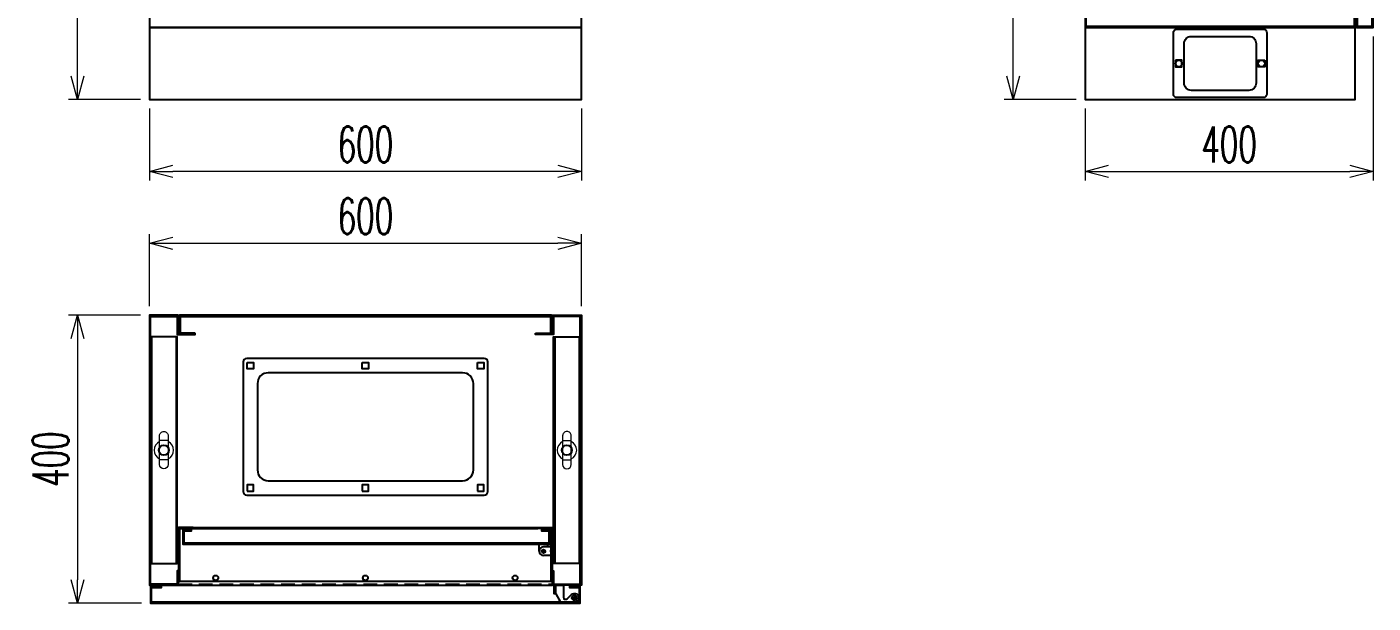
# Model space of a CAD drawing. Header units: millimetres. Extents: x 28713 to 59118, y -54378 to -19615.
# Drawn here: x 37472 to 39342, y -45382 to -44581 of the extents above; entities that cross this region are included whole.
import ezdxf

# ---------------------------------------------------------------- set-up
doc = ezdxf.new("R2010")
doc.units = ezdxf.units.MM
doc.header["$LTSCALE"] = 3
doc.linetypes.add('ACAD_ISO04W100', pattern=[30, 24, -3, 0, -3])
doc.linetypes.add('HIDDEN', pattern=[9.525, 6.35, -3.175])
for name, color, linetype in [('centerline', 6, 'ACAD_ISO04W100'), ('dim', 7, 'Continuous'), ('EQUIPMENT', 4, 'Continuous'), ('equipments', 2, 'Continuous')]:
    doc.layers.add(name, color=color, linetype=linetype)
doc.styles.add('Ann_w01', font='romans.shx', dxfattribs={"width": 0.6, "bigfont": 'chineset.shx'})
doc.dimstyles.new('Dim 01_SC25', dxfattribs={"dimscale": 25, "dimtxt": 2, "dimasz": 1.3, "dimexe": 0.5, "dimexo": 0.5, "dimgap": 0.5, "dimtad": 1, "dimdec": 1, "dimzin": 12, "dimdsep": 46, "dimtxsty": 'Ann_w01', "dimblk": 'OPEN30', "dimcen": 1.5, "dimclrd": 6, "dimclre": 6, "dimclrt": 3, "dimadec": 1, "dimazin": 3, "dimtm": 1e-09, "dimtfac": 1, "dimtdec": 1, "dimtmove": 0, "dimatfit": 3, "dimldrblk": 'OPEN30', "dimfxl": 1, "dimtolj": 1, "dimlwd": 20, "dimlwe": 20, "dimarcsym": 0})

# ---------------------------------------------------------------- blocks, each defined once
blk = doc.blocks.new('_Open30')
at = {"color": 0, "linetype": 'ByBlock', "lineweight": -2}
for p, q in [((-1, 0.268), (0, 0)), ((0, 0), (-1, -0.268)), ((0, 0), (-1, 0))]:
    blk.add_line(p, q, dxfattribs=at)
blk = doc.blocks.new('*D242')
at = {"layer": 'Defpoints', "color": 0, "transparency": 16777216}
for p in [(38242.4, -44881.8), (37642.4, -44981.8), (38242.4, -44981.8)]:
    blk.add_point(p, dxfattribs=at)
at = {"layer": 'dim', "color": 6, "lineweight": 20, "transparency": 16777216}
for p, q in [((37642.4, -44969.3), (37642.4, -44869.3)), ((37674.9, -44881.8), (38209.9, -44881.8)), ((38242.4, -44969.3), (38242.4, -44869.3))]:
    blk.add_line(p, q, dxfattribs=at)
at = {"layer": 'dim', "color": 6, "lineweight": 20, "transparency": 16777216, "xscale": 32.5, "yscale": 32.5, "zscale": 32.5, "rotation": 180}
blk.add_blockref('_Open30', (37642.4, -44881.8), dxfattribs=at)
at = {"layer": 'dim', "color": 6, "lineweight": 20, "transparency": 16777216, "xscale": 32.5, "yscale": 32.5, "zscale": 32.5}
blk.add_blockref('_Open30', (38242.4, -44881.8), dxfattribs=at)
at = {"layer": 'dim', "color": 3, "transparency": 16777216, "insert": (37942.4, -44844.3), "char_height": 50, "attachment_point": 5, "style": 'Ann_w01'}
blk.add_mtext('\\A1;600', dxfattribs=at)
blk = doc.blocks.new('*D243')
at = {"layer": 'Defpoints', "color": 0, "transparency": 16777216}
for p in [(37642.4, -44981.8), (37542.4, -45381.8), (37643.9, -45381.8)]:
    blk.add_point(p, dxfattribs=at)
at = {"layer": 'dim', "color": 6, "lineweight": 20, "transparency": 16777216}
for p, q in [((37629.9, -44981.8), (37529.9, -44981.8)), ((37542.4, -45014.3), (37542.4, -45349.3)), ((37631.4, -45381.8), (37529.9, -45381.8))]:
    blk.add_line(p, q, dxfattribs=at)
at = {"layer": 'dim', "color": 6, "lineweight": 20, "transparency": 16777216, "xscale": 32.5, "yscale": 32.5, "zscale": 32.5}
for p, rotation in [((37542.4, -44981.8), 90), ((37542.4, -45381.8), 270)]:
    blk.add_blockref('_Open30', p, dxfattribs=dict(at, rotation=rotation))
at = {"layer": 'dim', "color": 3, "transparency": 16777216, "insert": (37504.9, -45181.8), "char_height": 50, "attachment_point": 5, "rotation": 90, "style": 'Ann_w01'}
blk.add_mtext('\\A1;400', dxfattribs=at)
blk = doc.blocks.new('*D230')
at = {"layer": 'Defpoints', "color": 0, "transparency": 16777216}
for p in [(38842.4, -43081.8), (38942.4, -43081.8), (38942.4, -44681.8)]:
    blk.add_point(p, dxfattribs=at)
at = {"layer": 'dim', "color": 6, "lineweight": 20, "transparency": 16777216}
for p, q in [((38929.9, -43081.8), (38829.9, -43081.8)), ((38842.4, -44649.3), (38842.4, -43114.3)), ((38929.9, -44681.8), (38829.9, -44681.8))]:
    blk.add_line(p, q, dxfattribs=at)
at = {"layer": 'dim', "color": 6, "lineweight": 20, "transparency": 16777216, "xscale": 32.5, "yscale": 32.5, "zscale": 32.5}
for p, rotation in [((38842.4, -43081.8), 90), ((38842.4, -44681.8), 270)]:
    blk.add_blockref('_Open30', p, dxfattribs=dict(at, rotation=rotation))
at = {"layer": 'dim', "color": 3, "transparency": 16777216, "insert": (38804.9, -43881.8), "char_height": 50, "attachment_point": 5, "rotation": 90, "style": 'Ann_w01'}
blk.add_mtext('\\A1;1600', dxfattribs=at)
blk = doc.blocks.new('*D231')
at = {"layer": 'Defpoints', "color": 0, "transparency": 16777216}
for p in [(39342.4, -44581.8), (38942.4, -44681.8), (39342.4, -44781.8)]:
    blk.add_point(p, dxfattribs=at)
at = {"layer": 'dim', "color": 6, "lineweight": 20, "transparency": 16777216}
for p, q in [((39342.4, -44594.3), (39342.4, -44794.3)), ((38942.4, -44694.3), (38942.4, -44794.3)), ((38974.9, -44781.8), (39309.9, -44781.8))]:
    blk.add_line(p, q, dxfattribs=at)
at = {"layer": 'dim', "color": 6, "lineweight": 20, "transparency": 16777216, "xscale": 32.5, "yscale": 32.5, "zscale": 32.5, "rotation": 180}
blk.add_blockref('_Open30', (38942.4, -44781.8), dxfattribs=at)
at = {"layer": 'dim', "color": 6, "lineweight": 20, "transparency": 16777216, "xscale": 32.5, "yscale": 32.5, "zscale": 32.5}
blk.add_blockref('_Open30', (39342.4, -44781.8), dxfattribs=at)
at = {"layer": 'dim', "color": 3, "transparency": 16777216, "insert": (39142.4, -44744.3), "char_height": 50, "attachment_point": 5, "style": 'Ann_w01'}
blk.add_mtext('\\A1;400', dxfattribs=at)
blk = doc.blocks.new('*D234')
at = {"layer": 'Defpoints', "color": 0, "transparency": 16777216}
for p in [(37642.4, -44681.8), (38242.4, -44681.8), (37642.4, -44781.8)]:
    blk.add_point(p, dxfattribs=at)
at = {"layer": 'dim', "color": 6, "lineweight": 20, "transparency": 16777216}
for p, q in [((37642.4, -44694.3), (37642.4, -44794.3)), ((38242.4, -44694.3), (38242.4, -44794.3)), ((38209.9, -44781.8), (37674.9, -44781.8))]:
    blk.add_line(p, q, dxfattribs=at)
at = {"layer": 'dim', "color": 6, "lineweight": 20, "transparency": 16777216, "xscale": 32.5, "yscale": 32.5, "zscale": 32.5, "rotation": 180}
blk.add_blockref('_Open30', (37642.4, -44781.8), dxfattribs=at)
at = {"layer": 'dim', "color": 6, "lineweight": 20, "transparency": 16777216, "xscale": 32.5, "yscale": 32.5, "zscale": 32.5}
blk.add_blockref('_Open30', (38242.4, -44781.8), dxfattribs=at)
at = {"layer": 'dim', "color": 3, "transparency": 16777216, "insert": (37942.4, -44744.3), "char_height": 50, "attachment_point": 5, "style": 'Ann_w01'}
blk.add_mtext('\\A1;600', dxfattribs=at)
blk = doc.blocks.new('*D235')
at = {"layer": 'Defpoints', "color": 0, "transparency": 16777216}
for p in [(37542.4, -43081.8), (37642.4, -43081.8), (37642.4, -44681.8)]:
    blk.add_point(p, dxfattribs=at)
at = {"layer": 'dim', "color": 6, "lineweight": 20, "transparency": 16777216}
for p, q in [((37629.9, -43081.8), (37529.9, -43081.8)), ((37542.4, -44649.3), (37542.4, -43114.3)), ((37629.9, -44681.8), (37529.9, -44681.8))]:
    blk.add_line(p, q, dxfattribs=at)
at = {"layer": 'dim', "color": 6, "lineweight": 20, "transparency": 16777216, "xscale": 32.5, "yscale": 32.5, "zscale": 32.5}
for p, rotation in [((37542.4, -43081.8), 90), ((37542.4, -44681.8), 270)]:
    blk.add_blockref('_Open30', p, dxfattribs=dict(at, rotation=rotation))
at = {"layer": 'dim', "color": 3, "transparency": 16777216, "insert": (37504.9, -43881.8), "char_height": 50, "attachment_point": 5, "rotation": 90, "style": 'Ann_w01'}
blk.add_mtext('\\A1;1600', dxfattribs=at)

msp = doc.modelspace()

# ---------------------------------------------------------------- linework, layer by layer
at = {"color": 1}
for p, q in [((37645.42, -45011.83), (37645.42, -45326.83)), ((37679.42, -45011.83), (37679.42, -45326.83)), ((38205.42, -45011.83), (38205.42, -45326.83)), ((38239.42, -45011.83), (38239.42, -45326.83))]:
    msp.add_line(p, q, dxfattribs=at)
at = {"color": 6}
for p, q in [((37702.92, -45276.83), (38181.92, -45276.83)), ((37702.92, -45278.33), (38181.92, -45278.33)), ((38186.92, -45309.83), (38192.92, -45309.83)), ((38189.92, -45312.83), (38189.92, -45306.83)), ((38200.42, -45351.83), (37684.42, -45351.83))]:
    msp.add_line(p, q, dxfattribs=at)
at = {"color": 1, "linetype": 'Continuous'}
for p, q in [((38189.92, -45300.83), (38189.92, -45298.83)), ((38201.06, -45309.83), (38198.56, -45309.83))]:
    msp.add_line(p, q, dxfattribs=at)
at = {"linetype": 'HIDDEN'}
msp.add_line((37682.42, -45355.33), (38202.42, -45355.33), dxfattribs=at)
msp.add_line((37682.42, -45356.83), (38202.42, -45356.83))
for points in [[(37642.42, -44581.83), (38242.42, -44581.83), (38242.42, -43081.83), (37642.42, -43081.83)], [(38967.42, -44516.83), (38967.42, -44541.83), (38942.42, -44541.83), (38942.42, -44581.83), (39317.42, -44581.83), (39317.42, -44541.83), (39297.42, -44541.83), (39297.42, -44543.33), (39315.92, -44543.33), (39315.92, -44580.33), (38943.92, -44580.33), (38943.92, -44543.33), (38968.92, -44543.33), (38968.92, -44516.83)], [(38242.42, -44581.83), (37642.42, -44581.83), (37642.42, -44681.83), (38242.42, -44681.83)], [(39317.42, -44581.83), (38942.42, -44581.83), (38942.42, -44681.83), (39317.42, -44681.83)], [(39067.92, -44627.33), (39067.92, -44636.33), (39076.92, -44636.33), (39076.92, -44627.33)], [(39191.92, -44627.33), (39191.92, -44636.33), (39182.92, -44636.33), (39182.92, -44627.33)], [(37705.92, -45006.83), (37682.42, -45006.83), (37682.42, -44981.83), (37642.42, -44981.83), (37642.42, -45356.83), (37682.42, -45356.83), (37682.42, -45336.83), (37680.92, -45336.83), (37680.92, -45355.33), (37643.92, -45355.33), (37643.92, -44983.33), (37680.92, -44983.33), (37680.92, -45008.33), (37705.92, -45008.33)], [(38178.92, -45006.83), (38202.42, -45006.83), (38202.42, -44981.83), (38242.42, -44981.83), (38242.42, -45356.83), (38202.42, -45356.83), (38202.42, -45336.83), (38203.92, -45336.83), (38203.92, -45355.33), (38240.92, -45355.33), (38240.92, -44983.33), (38203.92, -44983.33), (38203.92, -45008.33), (38178.92, -45008.33)], [(37777.92, -45047.33), (37786.92, -45047.33), (37786.92, -45056.33), (37777.92, -45056.33)], [(37937.92, -45047.33), (37946.92, -45047.33), (37946.92, -45056.33), (37937.92, -45056.33)], [(38097.92, -45047.33), (38106.92, -45047.33), (38106.92, -45056.33), (38097.92, -45056.33)], [(37777.92, -45226.33), (37786.92, -45226.33), (37786.92, -45217.33), (37777.92, -45217.33)], [(37937.92, -45226.33), (37946.92, -45226.33), (37946.92, -45217.33), (37937.92, -45217.33)], [(38097.92, -45226.33), (38106.92, -45226.33), (38106.92, -45217.33), (38097.92, -45217.33)]]:
    msp.add_lwpolyline(points, close=True)
at = {"color": 4}
for points in [[(39340.92, -44580.33), (39320.92, -44580.33), (39320.92, -44566.83), (39319.42, -44566.83), (39319.42, -44581.83), (39342.42, -44581.83), (39342.42, -43081.83), (39319.42, -43081.83), (39319.42, -43096.83), (39320.92, -43096.83), (39320.92, -43083.33), (39340.92, -43083.33)], [(37685.42, -45004.83), (37685.42, -44983.33), (38199.42, -44983.33), (38199.42, -45004.83), (38200.92, -45004.83), (38200.92, -44981.83), (37683.92, -44981.83), (37683.92, -45004.83)], [(37690.42, -45298.33), (37690.42, -45281.33), (37700.92, -45281.33), (37700.92, -45279.83), (37688.92, -45279.83), (37688.92, -45299.83), (38198.92, -45299.83), (38198.92, -45279.83), (38186.92, -45279.83), (38186.92, -45281.33), (38197.42, -45281.33), (38197.42, -45298.33)], [(37645.42, -45380.33), (37645.42, -45360.33), (37658.92, -45360.33), (37658.92, -45358.83), (37643.92, -45358.83), (37643.92, -45381.83), (38240.92, -45381.83), (38240.92, -45358.83), (38225.92, -45358.83), (38225.92, -45360.33), (38239.42, -45360.33), (38239.42, -45380.33)]]:
    msp.add_lwpolyline(points, close=True, dxfattribs=at)
at = {"color": 2}
msp.add_lwpolyline([(39189.92, -44679.33), (39069.92, -44679.33, -0.4142136), (39064.92, -44674.33), (39064.92, -44589.33, -0.4142136), (39069.92, -44584.33), (39189.92, -44584.33, -0.4142136), (39194.92, -44589.33), (39194.92, -44674.33, -0.4142136)], format="xyb", close=True, dxfattribs=at)
for points in [[(39169.92, -44669.33), (39089.92, -44669.33, -0.4142136), (39079.92, -44659.33), (39079.92, -44604.33, -0.4142136), (39089.92, -44594.33), (39169.92, -44594.33, -0.4142136), (39179.92, -44604.33), (39179.92, -44659.33, -0.4142136)], [(37777.42, -45231.83), (38107.42, -45231.83, 0.4142136), (38112.42, -45226.83), (38112.42, -45046.83, 0.4142136), (38107.42, -45041.83), (37777.42, -45041.83, 0.4142136), (37772.42, -45046.83), (37772.42, -45226.83, 0.4142136)], [(37807.42, -45211.83), (38077.42, -45211.83, 0.4142136), (38092.42, -45196.83), (38092.42, -45076.83, 0.4142136), (38077.42, -45061.83), (37807.42, -45061.83, 0.4142136), (37792.42, -45076.83), (37792.42, -45196.83, 0.4142136)]]:
    msp.add_lwpolyline(points, format="xyb", close=True)
at = {"color": 1}
for points in [[(37643.92, -45326.83), (37680.92, -45326.83), (37680.92, -45011.83), (37643.92, -45011.83)], [(38240.92, -45326.83), (38203.92, -45326.83), (38203.92, -45011.83), (38240.92, -45011.83)]]:
    msp.add_lwpolyline(points, close=True, dxfattribs=at)
at = {"color": 6}
for points in [[(37702.92, -45276.83), (37682.92, -45276.83), (37682.92, -45351.83), (37684.42, -45351.83), (37684.42, -45278.33), (37702.92, -45278.33)], [(38181.92, -45276.83), (38201.92, -45276.83), (38201.92, -45351.83), (38200.42, -45351.83), (38200.42, -45278.33), (38181.92, -45278.33)]]:
    msp.add_lwpolyline(points, close=True, dxfattribs=at)
at = {"color": 2}
for centre in [(39072.42, -44631.83), (39187.42, -44631.83)]:
    msp.add_circle(centre, 4.5, dxfattribs=at)
for centre in [(37662.42, -45169.33), (38222.42, -45169.33)]:
    msp.add_circle(centre, 7)
at = {"color": 8}
msp.add_circle((38189.92, -45309.83), 2.5, dxfattribs=at)
at = {"color": 6}
for centre in [(37734.42, -45346.83), (37942.42, -45346.83), (38150.42, -45346.83)]:
    msp.add_circle(centre, 3.5, dxfattribs=at)
at = {"layer": 'centerline'}
for p, q in [((38212.42, -45355.83), (38212.42, -45357.83)), ((38232.92, -45370.33), (38232.92, -45378.33)), ((38228.92, -45374.33), (38236.92, -45374.33))]:
    msp.add_line(p, q, dxfattribs=at)
at = {"layer": 'EQUIPMENT'}
for points in [[(38206.72, -45356.83), (38206.72, -45368.53, 0.1316525), (38206.86, -45369.03), (38206.72, -45368.8), (38204.72, -45368.8), (38204.72, -45356.83), (38217.72, -45356.83), (38217.72, -45374.33, 0.4142136), (38219.72, -45376.33), (38222.44, -45376.33)], [(38222.85, -45377.33), (38222.44, -45376.33), (38228.68, -45370.09, -1.4966058), (38232.92, -45380.33), (38213.38, -45380.33), (38212.22, -45380.33), (38212.22, -45378.33), (38212.23, -45378.33)]]:
    msp.add_lwpolyline(points, format="xyb", dxfattribs=at)
msp.add_lwpolyline([(38206.86, -45369.03), (38213.38, -45380.33), (38213.96, -45379.33)], dxfattribs=at)
msp.add_circle((38232.92, -45374.33), 3.5, dxfattribs=at)
at = {"layer": 'equipments', "color": 8, "lineweight": 0}
for p, q in [((37668.42, -45155.83), (37656.42, -45155.83)), ((38216.42, -45155.83), (38228.42, -45155.83)), ((37668.42, -45182.83), (37656.42, -45182.83)), ((38216.42, -45182.83), (38228.42, -45182.83))]:
    msp.add_line(p, q, dxfattribs=at)
at = {"layer": 'equipments'}
for p, q in [((38183.92, -45299.83), (38195.92, -45299.83)), ((38183.92, -45309.83), (38183.92, -45299.83)), ((38200.42, -45303.83), (38189.92, -45303.83)), ((38200.42, -45315.83), (38189.92, -45315.83)), ((38195.92, -45303.83), (38195.92, -45299.83)), ((38200.42, -45303.83), (38200.42, -45315.83))]:
    msp.add_line(p, q, dxfattribs=at)
at = {"layer": 'equipments', "lineweight": 0}
for points in [[(37662.42, -45143.33), (37662.42, -45143.33, -0.4142136), (37668.42, -45149.33), (37668.42, -45189.33, 0), (37668.42, -45189.33, -1), (37656.42, -45189.33), (37656.42, -45149.33, -0.4142136)], [(38222.42, -45143.33), (38222.42, -45143.33, 0.4142136), (38216.42, -45149.33), (38216.42, -45189.33, 0), (38216.42, -45189.33, 1), (38228.42, -45189.33), (38228.42, -45149.33, 0.4142136)]]:
    msp.add_lwpolyline(points, format="xyb", close=True, dxfattribs=at)
for centre, start, end in [((37662.42, -45169.33), 116.3878, 243.6122), ((37662.42, -45169.33), 296.3878, 63.6122), ((38222.42, -45169.33), 116.3878, 243.6122), ((38222.42, -45169.33), 296.3878, 63.6122)]:
    msp.add_arc(centre, 13.5, start, end, dxfattribs=at)
at = {"layer": 'equipments'}
msp.add_arc((38189.92, -45309.83), 6, 90, 270, dxfattribs=at)

# ---------------------------------------------------------------- dimensions: what is measured, and where the dimension line sits
at = {"layer": 'dim'}
for base, p1, p2, picture, middle in [((37542.42, -43081.83), (37642.42, -44681.83), (37642.42, -43081.83), '*D235', (37504.92, -43881.83)), ((38842.42, -43081.83), (38942.42, -44681.83), (38942.42, -43081.83), '*D230', (38804.92, -43881.83)), ((37542.42, -45381.83), (37642.42, -44981.83), (37643.92, -45381.83), '*D243', (37504.92, -45181.83))]:
    dim = msp.add_linear_dim(base=base, p1=p1, p2=p2, angle=90, dimstyle='Dim 01_SC25', dxfattribs=at)
    dim.commit()
    dim.dimension.update_dxf_attribs({"geometry": picture, "text_midpoint": middle})
for base, p1, p2, picture, middle in [((39342.42, -44781.83), (38942.42, -44681.83), (39342.42, -44581.83), '*D231', (39142.42, -44744.33)), ((37642.42, -44781.83), (38242.42, -44681.83), (37642.42, -44681.83), '*D234', (37942.42, -44744.33)), ((38242.42, -44881.83), (37642.42, -44981.83), (38242.42, -44981.83), '*D242', (37942.42, -44844.33))]:
    dim = msp.add_linear_dim(base=base, p1=p1, p2=p2, dimstyle='Dim 01_SC25', dxfattribs=at)
    dim.commit()
    dim.dimension.update_dxf_attribs({"geometry": picture, "text_midpoint": middle})

doc.saveas('drawing.dxf')
